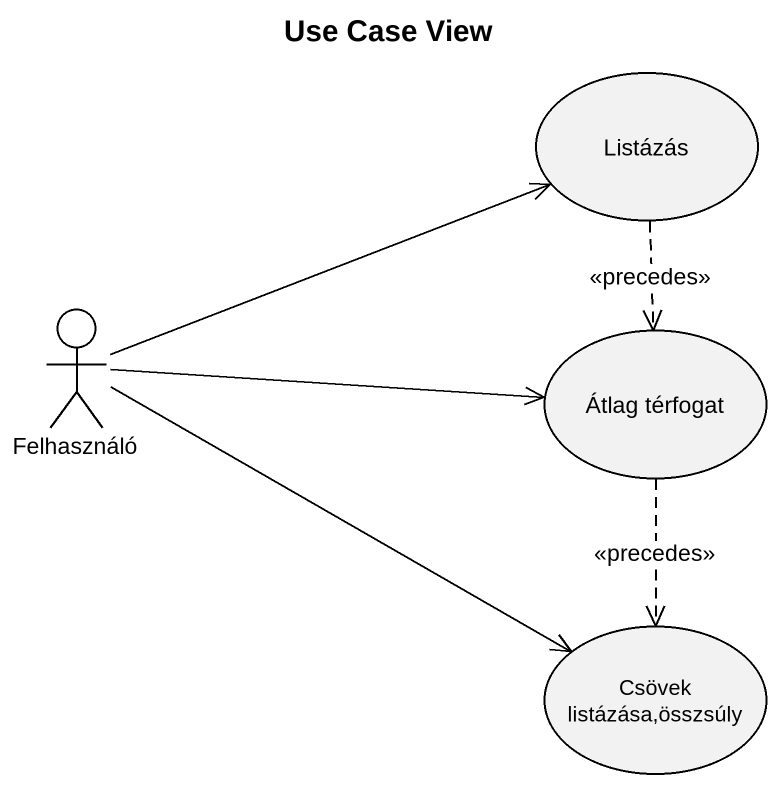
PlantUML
@startuml
title Use Case View
usecase Listázás
actor Felhasználó
usecase "Átlag térfogat" as Átlag_térfogat
usecase "Csövek listázása,összsúly" as Csövek_listázása_összsúly
Listázás ..> Átlag_térfogat : <<precedes>>
Felhasználó -right-> Listázás
Felhasználó -right-> Átlag_térfogat
Felhasználó -right-> Csövek_listázása_összsúly
Átlag_térfogat ..> Csövek_listázása_összsúly : <<precedes>>
@enduml
